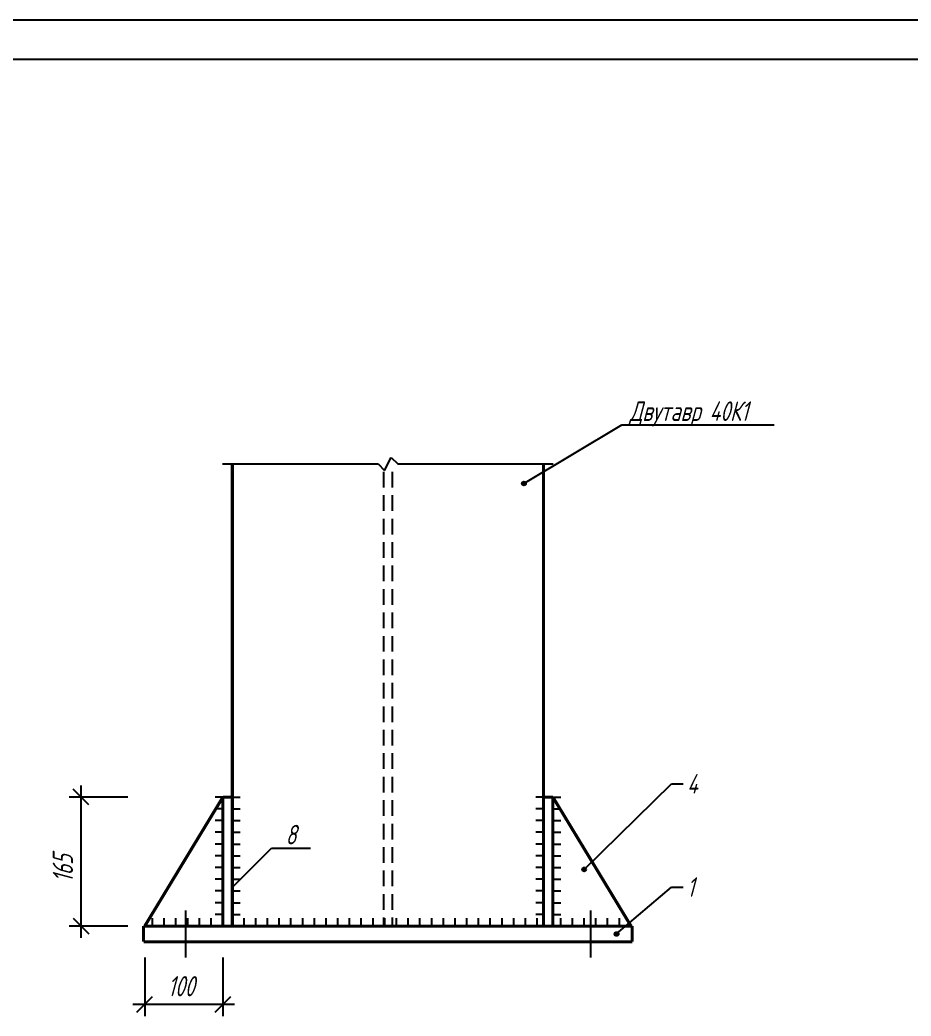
# Model space of a CAD drawing. Extents: x 0 to 420, y 0 to 297.
# Drawn here: x 192.1 to 306, y 169.6 to 297 of the extents above; entities that cross this region are included whole.
import ezdxf
from ezdxf.enums import TextEntityAlignment as Align

# ---------------------------------------------------------------- set-up
doc = ezdxf.new("R2010")
doc.units = 0
doc.header["$MEASUREMENT"] = 0
doc.linetypes.add('DASHED', pattern=[3, 2, -1])
doc.layers.get('DEFPOINTS').update_dxf_attribs({"linetype": 'CONTINUOUS'})
for name, color, linetype in [('ВЫНОСКИ', 7, 'CONTINUOUS'), ('РАЗМЕРЫ', 7, 'CONTINUOUS'), ('ШТАМП_РАМКА', 7, 'CONTINUOUS')]:
    doc.layers.add(name, color=color, linetype=linetype)
doc.styles.add('SCADOFFICE', font='RomanS', dxfattribs={"width": 0.7, "oblique": 15, "height": 2.5})
doc.dimstyles.new('SCADOFFICE_DIM', dxfattribs={"dimtxt": 2.5, "dimasz": 2, "dimexe": 1.5, "dimexo": 2, "dimgap": 1, "dimtad": 1, "dimdec": 4, "dimlfac": 10, "dimdsep": 46, "dimtxsty": 'SCADOFFICE', "dimblk": 'OBLIQUE', "dimsah": 1, "dimcen": 2.5, "dimdle": 1.5, "dimclrd": 256, "dimclre": 256, "dimclrt": 256, "dimadec": 0, "dimazin": 0, "dimtfac": 1, "dimtdec": 4, "dimtmove": 2, "dimatfit": 3, "dimldrblk": 'OBLIQUE', "dimfxl": 1, "dimtolj": 1, "dimarcsym": 0})

# ---------------------------------------------------------------- blocks, each defined once
blk = doc.blocks.new('*U19')
at = {"layer": 'ВЫНОСКИ'}
for points in [[(256.29, 237.62), (256.27, 237.77), (256.29, 237.82)], [(256.27, 237.67), (256.27, 237.72), (256.27, 237.77)], [(256.27, 237.67), (256.27, 237.77), (256.29, 237.62)], [(256.31, 237.58), (256.29, 237.82), (256.31, 237.86)], [(256.29, 237.62), (256.29, 237.82), (256.31, 237.58)], [(256.34, 237.54), (256.31, 237.86), (256.34, 237.9)], [(256.31, 237.58), (256.31, 237.86), (256.34, 237.54)], [(256.38, 237.51), (256.34, 237.9), (256.38, 237.93)], [(256.34, 237.54), (256.34, 237.9), (256.38, 237.51)], [(256.42, 237.49), (256.38, 237.93), (256.42, 237.95)], [(256.38, 237.51), (256.38, 237.93), (256.42, 237.49)], [(256.47, 237.47), (256.42, 237.95), (256.47, 237.97)], [(256.42, 237.49), (256.42, 237.95), (256.47, 237.47)], [(256.47, 237.47), (256.47, 237.97), (256.52, 237.47)], [(256.52, 237.47), (256.47, 237.97), (256.52, 237.97)]]:
    blk.add_solid(points, dxfattribs=at)
at = {"layer": 'ВЫНОСКИ', "extrusion": (0, 0, -1)}
for points in [[(-256.52, 237.47), (-256.52, 237.97), (-256.57, 237.47)], [(-256.57, 237.47), (-256.52, 237.97), (-256.57, 237.97)], [(-256.57, 237.47), (-256.57, 237.97), (-256.62, 237.49)], [(-256.62, 237.49), (-256.57, 237.97), (-256.62, 237.95)], [(-256.62, 237.49), (-256.62, 237.95), (-256.66, 237.51)], [(-256.66, 237.51), (-256.62, 237.95), (-256.66, 237.93)], [(-256.66, 237.51), (-256.66, 237.93), (-256.7, 237.54)], [(-256.7, 237.54), (-256.66, 237.93), (-256.7, 237.9)], [(-256.7, 237.54), (-256.7, 237.9), (-256.73, 237.58)], [(-256.73, 237.58), (-256.7, 237.9), (-256.73, 237.86)], [(-256.73, 237.58), (-256.73, 237.86), (-256.75, 237.62)], [(-256.75, 237.62), (-256.73, 237.86), (-256.75, 237.82)], [(-256.75, 237.62), (-256.75, 237.82), (-256.77, 237.67)], [(-256.77, 237.67), (-256.75, 237.82), (-256.77, 237.77)], [(-256.77, 237.67), (-256.77, 237.77), (-256.77, 237.72)]]:
    blk.add_solid(points, dxfattribs=at)
blk = doc.blocks.new('*U20')
at = {"layer": 'ВЫНОСКИ'}
for points in [[(268.14, 180.02), (268.12, 180.17), (268.14, 180.22)], [(268.12, 180.07), (268.12, 180.12), (268.12, 180.17)], [(268.12, 180.07), (268.12, 180.17), (268.14, 180.02)], [(268.16, 179.98), (268.14, 180.22), (268.16, 180.26)], [(268.14, 180.02), (268.14, 180.22), (268.16, 179.98)], [(268.19, 179.94), (268.16, 180.26), (268.19, 180.3)], [(268.16, 179.98), (268.16, 180.26), (268.19, 179.94)], [(268.23, 179.91), (268.19, 180.3), (268.23, 180.33)], [(268.19, 179.94), (268.19, 180.3), (268.23, 179.91)], [(268.27, 179.89), (268.23, 180.33), (268.27, 180.35)], [(268.23, 179.91), (268.23, 180.33), (268.27, 179.89)], [(268.32, 179.87), (268.27, 180.35), (268.32, 180.37)], [(268.27, 179.89), (268.27, 180.35), (268.32, 179.87)], [(268.32, 179.87), (268.32, 180.37), (268.37, 179.87)], [(268.37, 179.87), (268.32, 180.37), (268.37, 180.37)]]:
    blk.add_solid(points, dxfattribs=at)
at = {"layer": 'ВЫНОСКИ', "extrusion": (0, 0, -1)}
for points in [[(-268.37, 179.87), (-268.37, 180.37), (-268.42, 179.87)], [(-268.42, 179.87), (-268.37, 180.37), (-268.42, 180.37)], [(-268.42, 179.87), (-268.42, 180.37), (-268.47, 179.89)], [(-268.47, 179.89), (-268.42, 180.37), (-268.47, 180.35)], [(-268.47, 179.89), (-268.47, 180.35), (-268.51, 179.91)], [(-268.51, 179.91), (-268.47, 180.35), (-268.51, 180.33)], [(-268.51, 179.91), (-268.51, 180.33), (-268.55, 179.94)], [(-268.55, 179.94), (-268.51, 180.33), (-268.55, 180.3)], [(-268.55, 179.94), (-268.55, 180.3), (-268.58, 179.98)], [(-268.58, 179.98), (-268.55, 180.3), (-268.58, 180.26)], [(-268.58, 179.98), (-268.58, 180.26), (-268.6, 180.02)], [(-268.6, 180.02), (-268.58, 180.26), (-268.6, 180.22)], [(-268.6, 180.02), (-268.6, 180.22), (-268.62, 180.07)], [(-268.62, 180.07), (-268.6, 180.22), (-268.62, 180.17)], [(-268.62, 180.07), (-268.62, 180.17), (-268.62, 180.12)]]:
    blk.add_solid(points, dxfattribs=at)
blk = doc.blocks.new('*U21')
at = {"layer": 'ВЫНОСКИ'}
for points in [[(264.04, 188.19), (264.01, 188.51), (264.04, 188.55)], [(264.08, 188.16), (264.04, 188.55), (264.08, 188.58)], [(264.04, 188.19), (264.04, 188.55), (264.08, 188.16)], [(264.12, 188.14), (264.08, 188.58), (264.12, 188.6)], [(264.08, 188.16), (264.08, 188.58), (264.12, 188.14)], [(264.17, 188.12), (264.12, 188.6), (264.17, 188.62)], [(264.12, 188.14), (264.12, 188.6), (264.17, 188.12)], [(264.17, 188.12), (264.17, 188.62), (264.22, 188.12)], [(264.22, 188.12), (264.17, 188.62), (264.22, 188.62)], [(263.99, 188.27), (263.97, 188.42), (263.99, 188.47)], [(263.97, 188.32), (263.97, 188.37), (263.97, 188.42)], [(263.97, 188.32), (263.97, 188.42), (263.99, 188.27)], [(264.01, 188.23), (263.99, 188.47), (264.01, 188.51)], [(263.99, 188.27), (263.99, 188.47), (264.01, 188.23)], [(264.01, 188.23), (264.01, 188.51), (264.04, 188.19)]]:
    blk.add_solid(points, dxfattribs=at)
at = {"layer": 'ВЫНОСКИ', "extrusion": (0, 0, -1)}
for points in [[(-264.22, 188.12), (-264.22, 188.62), (-264.27, 188.12)], [(-264.27, 188.12), (-264.22, 188.62), (-264.27, 188.62)], [(-264.27, 188.12), (-264.27, 188.62), (-264.32, 188.14)], [(-264.32, 188.14), (-264.27, 188.62), (-264.32, 188.6)], [(-264.32, 188.14), (-264.32, 188.6), (-264.36, 188.16)], [(-264.36, 188.16), (-264.32, 188.6), (-264.36, 188.58)], [(-264.36, 188.16), (-264.36, 188.58), (-264.4, 188.19)], [(-264.4, 188.19), (-264.36, 188.58), (-264.4, 188.55)], [(-264.4, 188.19), (-264.4, 188.55), (-264.43, 188.23)], [(-264.43, 188.23), (-264.4, 188.55), (-264.43, 188.51)], [(-264.43, 188.23), (-264.43, 188.51), (-264.45, 188.27)], [(-264.45, 188.27), (-264.43, 188.51), (-264.45, 188.47)], [(-264.45, 188.27), (-264.45, 188.47), (-264.47, 188.32)], [(-264.47, 188.32), (-264.45, 188.47), (-264.47, 188.42)], [(-264.47, 188.32), (-264.47, 188.42), (-264.47, 188.37)]]:
    blk.add_solid(points, dxfattribs=at)
blk = doc.blocks.new('_OBLIQUE')
at = {"layer": 'РАЗМЕРЫ', "color": 0, "linetype": 'ByBlock'}
blk.add_line((-0.5, -0.5), (0.5, 0.5), dxfattribs=at)
blk = doc.blocks.new('*D4')
at = {"layer": 'DEFPOINTS', "color": 0}
for p in [(207.87, 197.62), (199.87, 181.12), (207.87, 181.12)]:
    blk.add_point(p, dxfattribs=at)
at = {"layer": 'РАЗМЕРЫ'}
for p, q in [((199.87, 199.12), (199.87, 179.62)), ((205.87, 197.62), (198.37, 197.62)), ((205.87, 181.12), (198.37, 181.12))]:
    blk.add_line(p, q, dxfattribs=at)
at = {"layer": 'РАЗМЕРЫ', "xscale": 2, "yscale": 2, "zscale": 2}
for p, rotation in [((199.87, 197.62), 90), ((199.87, 181.12), 270)]:
    blk.add_blockref('_OBLIQUE', p, dxfattribs=dict(at, rotation=rotation))
at = {"layer": 'РАЗМЕРЫ', "style": 'SCADOFFICE', "oblique": 15, "width": 0.676148}
blk.add_text('165', height=2.58819, rotation=90, dxfattribs=at).set_placement((198.8475, 186.7135))
blk = doc.blocks.new('*D5')
at = {"layer": 'DEFPOINTS', "color": 0}
for p in [(208.02, 179.12), (218.02, 179.12), (208.02, 171.12)]:
    blk.add_point(p, dxfattribs=at)
at = {"layer": 'РАЗМЕРЫ'}
for p, q in [((208.02, 177.12), (208.02, 169.62)), ((218.02, 177.12), (218.02, 169.62)), ((219.52, 171.12), (206.52, 171.12))]:
    blk.add_line(p, q, dxfattribs=at)
at = {"layer": 'РАЗМЕРЫ', "xscale": 2, "yscale": 2, "zscale": 2}
for p in [(208.02, 171.12), (218.02, 171.12)]:
    blk.add_blockref('_OBLIQUE', p, dxfattribs=at)
at = {"layer": 'РАЗМЕРЫ', "style": 'SCADOFFICE', "oblique": 15, "width": 0.676148}
blk.add_text('100', height=2.58819, dxfattribs=at).set_placement((210.9635, 172.1425))

msp = doc.modelspace()

# ---------------------------------------------------------------- linework, layer by layer
at = {"layer": 'ВЫНОСКИ', "linetype": 'Continuous'}
for p, q in [((256.52, 237.72), (269.02, 245.22)), ((269.02, 245.22), (288.52, 245.22)), ((264.22, 188.37), (275.37, 199.32)), ((275.37, 199.32), (276.87, 199.32)), ((218.02, 197.62), (217.02, 197.62)), ((219.22, 197.62), (220.22, 197.62)), ((259.02, 197.62), (258.02, 197.62)), ((260.22, 197.62), (261.22, 197.62)), ((218.02, 196.12), (217.02, 196.12)), ((219.22, 196.12), (220.22, 196.12)), ((259.02, 196.12), (258.02, 196.12)), ((260.22, 196.12), (261.22, 196.12)), ((218.02, 194.62), (217.02, 194.62)), ((219.22, 194.62), (220.22, 194.62)), ((259.02, 194.62), (258.02, 194.62)), ((260.22, 194.62), (261.22, 194.62)), ((218.02, 193.12), (217.02, 193.12)), ((219.22, 193.12), (220.22, 193.12)), ((259.02, 193.12), (258.02, 193.12)), ((260.22, 193.12), (261.22, 193.12)), ((218.02, 191.62), (217.02, 191.62)), ((219.22, 191.62), (220.22, 191.62)), ((219.22, 186.07), (224.22, 191.07)), ((224.22, 191.07), (229.22, 191.07)), ((259.02, 191.62), (258.02, 191.62)), ((260.22, 191.62), (261.22, 191.62)), ((218.02, 190.12), (217.02, 190.12)), ((219.22, 190.12), (220.22, 190.12)), ((259.02, 190.12), (258.02, 190.12)), ((260.22, 190.12), (261.22, 190.12)), ((218.02, 188.62), (217.02, 188.62)), ((219.22, 188.62), (220.22, 188.62)), ((259.02, 188.62), (258.02, 188.62)), ((260.22, 188.62), (261.22, 188.62)), ((218.02, 187.12), (217.02, 187.12)), ((219.22, 187.12), (220.22, 187.12)), ((259.02, 187.12), (258.02, 187.12)), ((260.22, 187.12), (261.22, 187.12)), ((268.37, 180.12), (275.37, 186.12)), ((275.37, 186.12), (276.87, 186.12)), ((218.02, 185.62), (217.02, 185.62)), ((219.22, 185.62), (220.22, 185.62)), ((259.02, 185.62), (258.02, 185.62)), ((260.22, 185.62), (261.22, 185.62)), ((218.02, 184.12), (217.02, 184.12)), ((219.22, 184.12), (220.22, 184.12)), ((259.02, 184.12), (258.02, 184.12)), ((260.22, 184.12), (261.22, 184.12)), ((213.22, 183.12), (213.22, 177.12)), ((218.02, 182.62), (217.02, 182.62)), ((219.22, 182.62), (220.22, 182.62)), ((259.02, 182.62), (258.02, 182.62)), ((260.22, 182.62), (261.22, 182.62)), ((265.02, 183.12), (265.02, 177.12)), ((209.02, 181.12), (209.02, 182.12)), ((210.52, 181.12), (210.52, 182.12)), ((212.02, 181.12), (212.02, 182.12)), ((213.52, 181.12), (213.52, 182.12)), ((215.02, 181.12), (215.02, 182.12)), ((216.52, 181.12), (216.52, 182.12)), ((220.72, 181.12), (220.72, 182.12)), ((222.22, 181.12), (222.22, 182.12)), ((223.72, 181.12), (223.72, 182.12)), ((225.22, 181.12), (225.22, 182.12)), ((226.72, 181.12), (226.72, 182.12)), ((228.22, 181.12), (228.22, 182.12)), ((229.72, 181.12), (229.72, 182.12)), ((231.22, 181.12), (231.22, 182.12)), ((232.72, 181.12), (232.72, 182.12)), ((234.22, 181.12), (234.22, 182.12)), ((235.72, 181.12), (235.72, 182.12)), ((237.22, 181.12), (237.22, 182.12)), ((238.72, 181.12), (238.72, 182.12)), ((240.22, 181.12), (240.22, 182.12)), ((241.72, 181.12), (241.72, 182.12)), ((243.22, 181.12), (243.22, 182.12)), ((244.72, 181.12), (244.72, 182.12)), ((246.22, 181.12), (246.22, 182.12)), ((247.72, 181.12), (247.72, 182.12)), ((249.22, 181.12), (249.22, 182.12)), ((250.72, 181.12), (250.72, 182.12)), ((252.22, 181.12), (252.22, 182.12)), ((253.72, 181.12), (253.72, 182.12)), ((255.22, 181.12), (255.22, 182.12)), ((256.72, 181.12), (256.72, 182.12)), ((258.22, 181.12), (258.22, 182.12)), ((261.22, 181.12), (261.22, 182.12)), ((262.72, 181.12), (262.72, 182.12)), ((264.22, 181.12), (264.22, 182.12)), ((265.72, 181.12), (265.72, 182.12)), ((267.22, 181.12), (267.22, 182.12)), ((268.72, 181.12), (268.72, 182.12))]:
    msp.add_line(p, q, dxfattribs=at)
for centre in [(256.52, 237.72), (264.22, 188.37), (268.37, 180.12)]:
    msp.add_circle(centre, 0.25, dxfattribs=at)
at = {"layer": 'РАЗМЕРЫ', "linetype": 'Continuous'}
for p, q in [((238.703333, 239.386667), (239.536667, 241.053333)), ((239.536667, 241.053333), (240.37, 240.22)), ((217.97, 240.22), (237.87, 240.22)), ((237.87, 240.22), (238.703333, 239.386667)), ((240.37, 240.22), (260.27, 240.22))]:
    msp.add_line(p, q, dxfattribs=at)
at = {"layer": 'РАЗМЕРЫ', "linetype": 'DASHED'}
for p, q in [((238.57, 239.22), (238.57, 181.12)), ((239.67, 239.22), (239.67, 181.12))]:
    msp.add_line(p, q, dxfattribs=at)
at = {"layer": 'РАЗМЕРЫ', "linetype": 'Continuous', "const_width": 0.4}
for points in [[(219.22, 181.12), (219.22, 240.22)], [(259.02, 181.12), (259.02, 240.22)], [(208.02, 181.12), (218.02, 197.62)], [(218.02, 197.62), (219.22, 197.62)], [(218.02, 181.12), (218.02, 197.62)], [(219.22, 197.62), (219.22, 181.12)], [(259.02, 197.62), (260.22, 197.62)], [(259.02, 181.12), (259.02, 197.62)], [(260.22, 197.62), (260.22, 181.12)], [(260.22, 197.62), (270.22, 181.12)], [(207.87, 181.12), (270.37, 181.12)], [(207.87, 179.12), (207.87, 181.12)], [(219.22, 181.12), (218.02, 181.12)], [(260.22, 181.12), (259.02, 181.12)], [(270.37, 181.12), (270.37, 179.12)], [(270.37, 179.12), (207.87, 179.12)]]:
    msp.add_lwpolyline(points, dxfattribs=at)
at = {"layer": 'ШТАМП_РАМКА', "linetype": 'Continuous'}
for p, q in [((0, 297), (420, 297)), ((20, 292), (415, 292))]:
    msp.add_line(p, q, dxfattribs=at)

# ---------------------------------------------------------------- block references
at = {"layer": 'ВЫНОСКИ'}
for name in ['*U19', '*U21', '*U20']:
    msp.add_blockref(name, (0, 0), dxfattribs=at)

# ---------------------------------------------------------------- texts
at = {"layer": 'ВЫНОСКИ', "style": 'SCADOFFICE', "oblique": 15, "width": 0.7}
for s, p in [('Двутавр 40К1', (270.02, 245.72)), ('4', (277.37, 198.07)), ('1', (277.37, 184.87))]:
    msp.add_text(s, height=2.5, dxfattribs=at).set_placement(p)
msp.add_text('8', height=2.5, dxfattribs=at).set_placement((226.72, 191.57), align=Align.CENTER)

# ---------------------------------------------------------------- dimensions: what is measured, and where the dimension line sits
at = {"layer": 'РАЗМЕРЫ'}
dim = msp.add_linear_dim(base=(199.87, 181.12), p1=(207.87, 197.62), p2=(207.87, 181.12), angle=90, dimstyle='SCADOFFICE_DIM', dxfattribs=at)
dim.commit()
dim.dimension.update_dxf_attribs({"geometry": '*D4', "text_midpoint": (199.87, 189.37)})
dim = msp.add_linear_dim(base=(208.02, 171.12), p1=(218.02, 179.12), p2=(208.02, 179.12), dimstyle='SCADOFFICE_DIM', dxfattribs=at)
dim.commit()
dim.dimension.update_dxf_attribs({"geometry": '*D5', "text_midpoint": (213.62, 171.12)})

doc.saveas('drawing.dxf')
